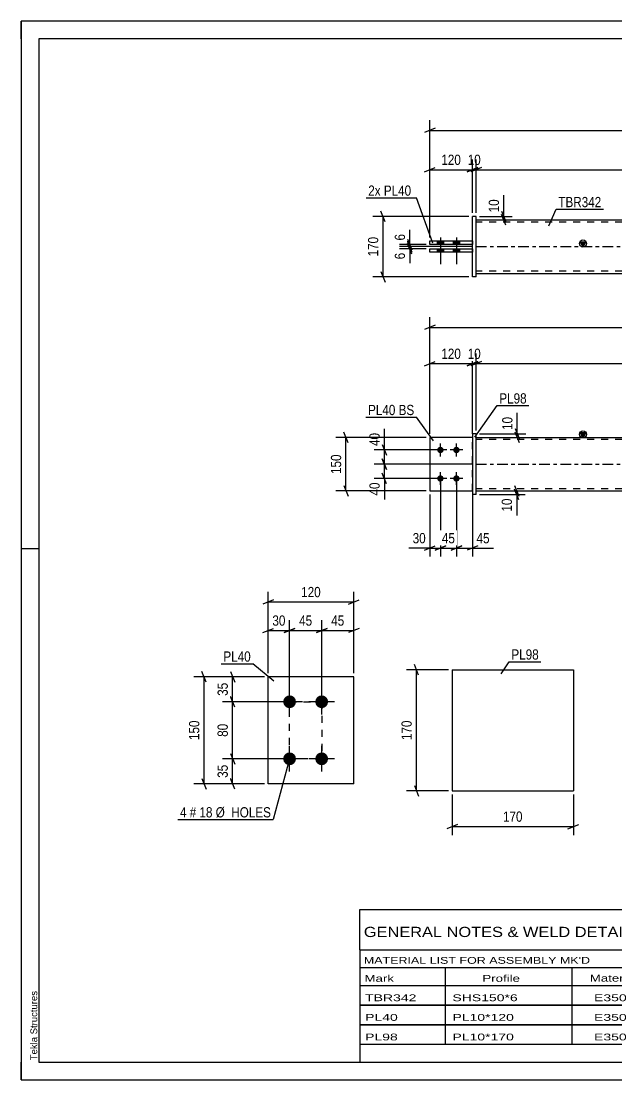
# Model space of a CAD drawing. Header units: millimetres. Extents: x 0 to 420, y 0 to 297.
# Drawn here: x 0 to 166.9, y 0 to 297 of the extents above; entities that cross this region are included whole.
import ezdxf

# ---------------------------------------------------------------- set-up
doc = ezdxf.new("R2010")
doc.units = ezdxf.units.MM
doc.linetypes.add('DXK_LINE_DOT2', pattern=[3.9198, 1.9599, -1.9599])
doc.linetypes.add('DXK_LINE_DOT3', pattern=[5.9187, 2.979, -0.9799, 0.9799, -0.9799])
doc.styles.add('Arial', font='ARIAL.TTF', dxfattribs={"height": 0.2})
doc.styles.add('Arial Narrow', font='ARIALN.TTF', dxfattribs={"height": 0.2})

# ---------------------------------------------------------------- blocks, each defined once
blk = doc.blocks.new('Unknown-581590632-1127')
at = {"color": 5, "linetype": 'Continuous'}
for p, q in [((420, 297), (0, 297)), ((0, 297), (0, 0)), ((0, 292), (0, 297)), ((415, 292), (5, 292)), ((5, 292), (5, 5)), ((5, 149), (0, 149)), ((0, 0), (0, 5)), ((5, 5), (415, 5)), ((0, 0), (420, 0))]:
    blk.add_line(p, q, dxfattribs=at)
at = {"color": 174, "linetype": 'Continuous', "style": 'Arial'}
blk.add_text('Tekla Structures', height=1.9102, rotation=90, dxfattribs=at).set_placement((4.5, 5.5))
blk = doc.blocks.new('Part-581590632-1420 - 1364')
at = {"color": 7, "linetype": 'DXK_LINE_DOT2'}
for p, q in [((126.63, 180.2), (114.63, 180.2)), ((114.63, 180.2), (114.63, 165.2)), ((126.63, 165.2), (126.63, 180.2)), ((114.63, 165.2), (126.63, 165.2))]:
    blk.add_line(p, q, dxfattribs=at)
blk = doc.blocks.new('Bolt-581590632-1378 - 1364')
at = {"linetype": 'Continuous'}
for points in [[(117.63, 175.8, -1), (117.63, 177.6, -1)], [(122.13, 175.8, -1), (122.13, 177.6, -1)], [(117.63, 167.8, -1), (117.63, 169.6, -1)], [(122.13, 167.8, -1), (122.13, 169.6, -1)]]:
    blk.add_hatch(color=1, dxfattribs=at).paths.add_polyline_path(points)
at = {"color": 1, "linetype": 'Continuous'}
for p, q in [((117.63, 174.9), (117.63, 178.5)), ((122.13, 174.9), (122.13, 178.5)), ((119.43, 176.7), (115.83, 176.7)), ((123.93, 176.7), (120.33, 176.7)), ((117.63, 166.9), (117.63, 170.5)), ((122.13, 166.9), (122.13, 170.5)), ((119.43, 168.7), (115.83, 168.7)), ((123.93, 168.7), (120.33, 168.7))]:
    blk.add_line(p, q, dxfattribs=at)
blk = doc.blocks.new('Part-581590632-1405 - 1364')
at = {"color": 2, "linetype": 'Continuous'}
for p, q in [((127.63, 181.2), (126.63, 181.2)), ((126.63, 181.2), (126.63, 164.2)), ((127.63, 164.2), (127.63, 181.2)), ((127.63, 164.2), (126.63, 164.2))]:
    blk.add_line(p, q, dxfattribs=at)
blk = doc.blocks.new('Part-581590632-1425 - 1364')
at = {"color": 2, "linetype": 'Continuous'}
for p, q in [((126.63, 180.2), (114.63, 180.2)), ((114.63, 180.2), (114.63, 165.2)), ((114.63, 165.2), (126.63, 165.2))]:
    blk.add_line(p, q, dxfattribs=at)
at = {"color": 7, "linetype": 'DXK_LINE_DOT2'}
blk.add_line((126.63, 165.2), (126.63, 180.2), dxfattribs=at)
blk = doc.blocks.new('Part-581590632-1440 - 1364')
at = {"linetype": 'Continuous'}
blk.add_hatch(color=2, dxfattribs=at).paths.add_polyline_path([(157.63, 180.2), (156.83, 181.6), (158.43, 181.6)])
at = {"color": 2, "linetype": 'Continuous'}
for p, q in [((157.63, 180.2), (156.83, 181.6)), ((156.83, 181.6), (158.43, 181.6)), ((158.43, 181.6), (157.63, 180.2)), ((127.63, 180.2), (215.63, 180.2)), ((215.73, 180.2), (303.73, 180.2)), ((127.63, 165.2), (215.63, 165.2)), ((215.73, 165.2), (303.73, 165.2))]:
    blk.add_line(p, q, dxfattribs=at)
at = {"color": 7, "linetype": 'DXK_LINE_DOT2'}
for p, q in [((127.63, 165.2), (127.63, 180.2)), ((215.63, 179.6), (127.63, 179.6)), ((303.73, 179.6), (215.73, 179.6)), ((303.73, 165.2), (303.73, 180.2)), ((215.63, 165.8), (127.63, 165.8)), ((303.73, 165.8), (215.73, 165.8))]:
    blk.add_line(p, q, dxfattribs=at)
at = {"color": 7, "linetype": 'DXK_LINE_DOT3'}
for p, q in [((127.63, 172.7), (215.63, 172.7)), ((215.73, 172.7), (303.73, 172.7))]:
    blk.add_line(p, q, dxfattribs=at)
at = {"color": 2, "linetype": 'Continuous'}
blk.add_circle((157.63, 181.1), 1, dxfattribs=at)
blk = doc.blocks.new('Part-581590632-1793 - 1767')
at = {"color": 2, "linetype": 'Continuous'}
for p, q in [((114.63, 232.15), (114.63, 233.15)), ((114.63, 233.15), (126.63, 233.15)), ((126.63, 232.15), (114.63, 232.15))]:
    blk.add_line(p, q, dxfattribs=at)
at = {"color": 7, "linetype": 'DXK_LINE_DOT2'}
blk.add_line((126.63, 233.15), (126.63, 232.15), dxfattribs=at)
blk = doc.blocks.new('Part-581590632-1798 - 1767')
at = {"color": 2, "linetype": 'Continuous'}
for p, q in [((114.63, 235.35), (126.63, 235.35)), ((114.63, 234.35), (114.63, 235.35)), ((126.63, 234.35), (114.63, 234.35))]:
    blk.add_line(p, q, dxfattribs=at)
at = {"color": 7, "linetype": 'DXK_LINE_DOT2'}
blk.add_line((126.63, 235.35), (126.63, 234.35), dxfattribs=at)
blk = doc.blocks.new('Part-581590632-1773 - 1767')
at = {"linetype": 'Continuous'}
blk.add_hatch(color=2, dxfattribs=at).paths.add_polyline_path([(157.63, 233.74), (156.83, 235.14), (158.43, 235.14)])
at = {"color": 2, "linetype": 'Continuous'}
for p, q in [((127.63, 241.24), (215.63, 241.24)), ((215.73, 241.24), (303.73, 241.24)), ((157.63, 233.74), (156.83, 235.14)), ((156.83, 235.14), (158.43, 235.14)), ((158.43, 235.14), (157.63, 233.74)), ((127.63, 226.24), (215.63, 226.24)), ((215.73, 226.24), (303.73, 226.24))]:
    blk.add_line(p, q, dxfattribs=at)
at = {"color": 7, "linetype": 'DXK_LINE_DOT2'}
for p, q in [((127.63, 226.24), (127.63, 241.24)), ((215.63, 240.64), (127.63, 240.64)), ((303.73, 240.64), (215.73, 240.64)), ((303.73, 241.24), (303.73, 226.24)), ((215.63, 226.84), (127.63, 226.84)), ((303.73, 226.84), (215.73, 226.84))]:
    blk.add_line(p, q, dxfattribs=at)
at = {"color": 7, "linetype": 'DXK_LINE_DOT3'}
for p, q in [((127.63, 233.74), (215.63, 233.74)), ((215.73, 233.74), (303.73, 233.74))]:
    blk.add_line(p, q, dxfattribs=at)
at = {"color": 2, "linetype": 'Continuous'}
blk.add_circle((157.63, 234.64), 1, dxfattribs=at)
blk = doc.blocks.new('Part-581590632-1799 - 1767')
at = {"color": 2, "linetype": 'Continuous'}
for p, q in [((127.63, 242.24), (126.63, 242.24)), ((126.63, 225.24), (126.63, 242.24)), ((127.63, 225.24), (127.63, 242.24)), ((127.63, 225.24), (126.63, 225.24))]:
    blk.add_line(p, q, dxfattribs=at)
blk = doc.blocks.new('Bolt-581590632-1801 - 1767')
at = {"linetype": 'Continuous'}
for points in [[(116.73, 234.35), (118.53, 234.35), (118.53, 235.35), (116.73, 235.35)], [(116.73, 234.35), (118.53, 234.35), (118.53, 235.35), (116.73, 235.35)], [(121.23, 234.35), (123.03, 234.35), (123.03, 235.35), (121.23, 235.35)], [(121.23, 234.35), (123.03, 234.35), (123.03, 235.35), (121.23, 235.35)], [(116.73, 232.15), (118.53, 232.15), (118.53, 233.15), (116.73, 233.15)], [(116.73, 232.15), (118.53, 232.15), (118.53, 233.15), (116.73, 233.15)], [(121.23, 232.15), (123.03, 232.15), (123.03, 233.15), (121.23, 233.15)], [(121.23, 232.15), (123.03, 232.15), (123.03, 233.15), (121.23, 233.15)]]:
    blk.add_hatch(color=1, dxfattribs=at).paths.add_polyline_path(points)
at = {"color": 1, "linetype": 'Continuous'}
for p, q in [((116.73, 235.35), (116.73, 234.35)), ((116.73, 235.35), (116.73, 234.35)), ((117.63, 236.35), (117.63, 228.85)), ((117.63, 236.35), (117.63, 228.85)), ((118.53, 235.35), (118.53, 234.35)), ((118.53, 235.35), (118.53, 234.35)), ((121.23, 235.35), (121.23, 234.35)), ((121.23, 235.35), (121.23, 234.35)), ((122.13, 236.35), (122.13, 228.85)), ((122.13, 236.35), (122.13, 228.85)), ((123.03, 235.35), (123.03, 234.35)), ((123.03, 235.35), (123.03, 234.35)), ((116.73, 233.15), (116.73, 232.15)), ((116.73, 233.15), (116.73, 232.15)), ((118.53, 233.15), (118.53, 232.15)), ((118.53, 233.15), (118.53, 232.15)), ((121.23, 233.15), (121.23, 232.15)), ((121.23, 233.15), (121.23, 232.15)), ((123.03, 233.15), (123.03, 232.15)), ((123.03, 233.15), (123.03, 232.15))]:
    blk.add_line(p, q, dxfattribs=at)
blk = doc.blocks.new('Bolt-581590632-2103 - 2040')
at = {"linetype": 'Continuous'}
for points in [[(75.32, 104.26, -1), (75.32, 107.86, -1)], [(84.32, 104.26, -1), (84.32, 107.86, -1)], [(75.32, 88.26, -1), (75.32, 91.86, -1)], [(84.32, 88.26, -1), (84.32, 91.86, -1)]]:
    blk.add_hatch(color=1, dxfattribs=at).paths.add_polyline_path(points)
at = {"color": 1, "linetype": 'Continuous'}
for p, q in [((75.32, 102.46), (75.32, 109.66)), ((84.32, 102.46), (84.32, 109.66)), ((78.92, 106.06), (71.72, 106.06)), ((87.92, 106.06), (80.72, 106.06)), ((75.32, 86.46), (75.32, 93.66)), ((84.32, 86.46), (84.32, 93.66)), ((78.92, 90.06), (71.72, 90.06)), ((87.92, 90.06), (80.72, 90.06))]:
    blk.add_line(p, q, dxfattribs=at)
blk = doc.blocks.new('Part-581590632-2108 - 2040')
at = {"color": 2, "linetype": 'Continuous'}
for p, q in [((93.32, 113.06), (69.32, 113.06)), ((69.32, 83.06), (69.32, 113.06)), ((93.32, 83.06), (93.32, 113.06)), ((93.32, 83.06), (69.32, 83.06))]:
    blk.add_line(p, q, dxfattribs=at)
blk = doc.blocks.new('Part-581590632-2231 - 2225')
at = {"color": 2, "linetype": 'Continuous'}
for p, q in [((120.93, 115.06), (120.93, 81.06)), ((120.93, 115.06), (154.93, 115.06)), ((154.93, 115.06), (154.93, 81.06)), ((120.93, 81.06), (154.93, 81.06))]:
    blk.add_line(p, q, dxfattribs=at)
blk = doc.blocks.new('Rectangle-581590632-2210 - 2040')
at = {"color": 1, "linetype": 'DXK_LINE_DOT2'}
blk.add_lwpolyline([(75.32, 106.06), (84.32, 106.06), (84.32, 90.06), (75.32, 90.06), (75.32, 106.06)], close=True, dxfattribs=at)
blk = doc.blocks.new('StraightDimension-581590632-1609 - 1364')
at = {"color": 7, "linetype": 'Continuous'}
for p, q in [((126.63, 172.7), (99.08, 172.7)), ((101.33, 174.2), (102.53, 171.2)), ((101.93, 168.7), (101.93, 172.7)), ((102.53, 167.2), (101.33, 170.2)), ((116.63, 168.7), (99.08, 168.7))]:
    blk.add_line(p, q, dxfattribs=at)
at = {"color": 0}
blk.add_wipeout([(101.18, 168.17), (96.98, 168.17), (96.98, 163.32), (101.18, 163.32)], dxfattribs=at)
at = {"color": 7, "linetype": 'Continuous'}
blk.add_line((101.93, 168.7), (101.93, 162.79), dxfattribs=at)
blk.add_line((101.93, 168.7), (101.93, 162.79), dxfattribs=at)
at = {"color": 3, "style": 'Arial Narrow'}
blk.add_text('40', height=2.863, rotation=90.0002, dxfattribs=at).set_placement((100.58, 163.92))
blk = doc.blocks.new('StraightDimension-581590632-1600 - 1364')
at = {"color": 7, "linetype": 'Continuous'}
for p, q in [((128.63, 181.2), (141.59, 181.2)), ((138.59, 182.7), (139.79, 179.7)), ((139.79, 178.7), (138.59, 181.7)), ((139.19, 180.2), (139.19, 181.2)), ((128.63, 180.2), (141.59, 180.2))]:
    blk.add_line(p, q, dxfattribs=at)
at = {"color": 0}
blk.add_wipeout([(138.44, 186.58), (134.24, 186.58), (134.24, 181.72), (138.44, 181.72)], dxfattribs=at)
at = {"color": 7, "linetype": 'Continuous'}
blk.add_line((139.19, 181.2), (139.19, 187.1), dxfattribs=at)
blk.add_line((139.19, 181.2), (139.19, 187.1), dxfattribs=at)
at = {"color": 3, "style": 'Arial Narrow'}
blk.add_text('10', height=2.863, rotation=90.0002, dxfattribs=at).set_placement((137.84, 182.32))
blk = doc.blocks.new('StraightDimension-581590632-1560 - 1364')
at = {"color": 7, "linetype": 'Continuous'}
for p, q in [((117.63, 167.7), (117.63, 146.78)), ((114.63, 164.2), (114.63, 146.78)), ((113.13, 148.58), (116.13, 149.78)), ((114.63, 149.18), (117.63, 149.18)), ((119.13, 149.78), (116.13, 148.58))]:
    blk.add_line(p, q, dxfattribs=at)
at = {"color": 0}
blk.add_wipeout([(114.11, 149.93), (114.11, 154.13), (109.25, 154.13), (109.25, 149.93)], dxfattribs=at)
at = {"color": 7, "linetype": 'Continuous'}
blk.add_line((114.63, 149.18), (108.73, 149.18), dxfattribs=at)
blk.add_line((114.63, 149.18), (108.73, 149.18), dxfattribs=at)
at = {"color": 3, "style": 'Arial Narrow'}
blk.add_text('30', height=2.863, dxfattribs=at).set_placement((109.85, 150.53))
blk = doc.blocks.new('StraightDimension-581590632-1452 - 1364')
at = {"color": 7, "linetype": 'Continuous'}
for p, q in [((114.63, 181.2), (114.63, 203.77)), ((126.63, 181.2), (126.63, 203.77)), ((113.13, 200.32), (116.13, 201.52)), ((114.63, 200.92), (126.63, 200.92)), ((128.13, 201.52), (125.13, 200.32))]:
    blk.add_line(p, q, dxfattribs=at)
at = {"color": 0}
blk.add_wipeout([(123.97, 201.67), (123.97, 205.87), (117.29, 205.87), (117.29, 201.67)], dxfattribs=at)
at = {"color": 3, "style": 'Arial Narrow'}
blk.add_text('120', height=2.863, dxfattribs=at).set_placement((117.89, 202.27))
blk = doc.blocks.new('StraightDimension-581590632-1479 - 1364')
at = {"color": 7, "linetype": 'Continuous'}
for p, q in [((126.63, 181.2), (126.63, 203.77)), ((127.63, 182.2), (127.63, 203.77)), ((125.13, 200.32), (128.13, 201.52)), ((129.13, 201.52), (126.13, 200.32)), ((126.63, 200.92), (127.63, 200.92))]:
    blk.add_line(p, q, dxfattribs=at)
at = {"color": 0}
blk.add_wipeout([(129.56, 201.67), (129.56, 205.87), (124.7, 205.87), (124.7, 201.67)], dxfattribs=at)
at = {"color": 3, "style": 'Arial Narrow'}
blk.add_text('10', height=2.863, dxfattribs=at).set_placement((125.3, 202.27))
blk = doc.blocks.new('StraightDimension-581590632-1577 - 1364')
at = {"color": 7, "linetype": 'Continuous'}
for p, q in [((122.13, 167.7), (122.13, 146.78)), ((126.63, 164.2), (126.63, 146.78)), ((120.63, 148.58), (123.63, 149.78)), ((122.13, 149.18), (126.63, 149.18)), ((128.13, 149.78), (125.13, 148.58))]:
    blk.add_line(p, q, dxfattribs=at)
at = {"color": 0}
blk.add_wipeout([(132.01, 149.93), (132.01, 154.13), (127.16, 154.13), (127.16, 149.93)], dxfattribs=at)
at = {"color": 7, "linetype": 'Continuous'}
blk.add_line((126.63, 149.18), (132.54, 149.18), dxfattribs=at)
blk.add_line((126.63, 149.18), (132.54, 149.18), dxfattribs=at)
at = {"color": 3, "style": 'Arial Narrow'}
blk.add_text('45', height=2.863, dxfattribs=at).set_placement((127.76, 150.53))
blk = doc.blocks.new('StraightDimension-581590632-1496 - 1364')
at = {"color": 7, "linetype": 'Continuous'}
for p, q in [((127.63, 182.2), (127.63, 203.77)), ((303.73, 182.2), (303.73, 203.77)), ((129.13, 201.52), (126.13, 200.32)), ((127.63, 200.92), (303.73, 200.92)), ((302.23, 200.32), (305.23, 201.52))]:
    blk.add_line(p, q, dxfattribs=at)
at = {"color": 0}
blk.add_wipeout([(219.94, 201.67), (219.94, 205.87), (211.43, 205.87), (211.43, 201.67)], dxfattribs=at)
at = {"color": 3, "style": 'Arial Narrow'}
blk.add_text('2246', height=2.863, dxfattribs=at).set_placement((212.03, 202.27))
blk = doc.blocks.new('StraightDimension-581590632-1546 - 1364')
at = {"color": 7, "linetype": 'Continuous'}
for p, q in [((114.63, 181.2), (114.63, 213.94)), ((316.73, 181.2), (316.73, 213.94)), ((116.13, 211.69), (113.13, 210.49)), ((114.63, 211.09), (316.73, 211.09)), ((315.23, 210.49), (318.23, 211.69))]:
    blk.add_line(p, q, dxfattribs=at)
at = {"color": 0}
blk.add_wipeout([(219.94, 211.84), (219.94, 216.04), (211.43, 216.04), (211.43, 211.84)], dxfattribs=at)
at = {"color": 3, "style": 'Arial Narrow'}
blk.add_text('2506', height=2.863, dxfattribs=at).set_placement((212.03, 212.44))
blk = doc.blocks.new('StraightDimension-581590632-1570 - 1364')
at = {"color": 7, "linetype": 'Continuous'}
for p, q in [((117.63, 167.7), (117.63, 146.78)), ((122.13, 167.7), (122.13, 146.78)), ((116.13, 148.58), (119.13, 149.78)), ((117.63, 149.18), (122.13, 149.18)), ((123.63, 149.78), (120.63, 148.58))]:
    blk.add_line(p, q, dxfattribs=at)
at = {"color": 0}
blk.add_wipeout([(122.31, 149.93), (122.31, 154.13), (117.45, 154.13), (117.45, 149.93)], dxfattribs=at)
at = {"color": 3, "style": 'Arial Narrow'}
blk.add_text('45', height=2.863, dxfattribs=at).set_placement((118.05, 150.53))
blk = doc.blocks.new('StraightDimension-581590632-1591 - 1364')
at = {"color": 7, "linetype": 'Continuous'}
for p, q in [((138.44, 166.7), (139.64, 163.7)), ((128.63, 165.2), (141.44, 165.2)), ((128.63, 164.2), (141.44, 164.2)), ((139.64, 162.7), (138.44, 165.7)), ((139.04, 164.2), (139.04, 165.2))]:
    blk.add_line(p, q, dxfattribs=at)
at = {"color": 0}
blk.add_wipeout([(138.29, 163.67), (134.09, 163.67), (134.09, 158.82), (138.29, 158.82)], dxfattribs=at)
at = {"color": 7, "linetype": 'Continuous'}
blk.add_line((139.04, 164.2), (139.04, 158.29), dxfattribs=at)
blk.add_line((139.04, 164.2), (139.04, 158.29), dxfattribs=at)
at = {"color": 3, "style": 'Arial Narrow'}
blk.add_text('10', height=2.863, rotation=90.0002, dxfattribs=at).set_placement((137.69, 159.42))
blk = doc.blocks.new('StraightDimension-581590632-1626 - 1364')
at = {"color": 7, "linetype": 'Continuous'}
for p, q in [((116.63, 176.7), (99.08, 176.7)), ((101.33, 178.2), (102.53, 175.2)), ((101.93, 172.7), (101.93, 176.7)), ((126.63, 172.7), (99.08, 172.7)), ((102.53, 171.2), (101.33, 174.2))]:
    blk.add_line(p, q, dxfattribs=at)
at = {"color": 0}
blk.add_wipeout([(101.18, 182.08), (96.98, 182.08), (96.98, 177.22), (101.18, 177.22)], dxfattribs=at)
at = {"color": 7, "linetype": 'Continuous'}
blk.add_line((101.93, 176.7), (101.93, 182.6), dxfattribs=at)
blk.add_line((101.93, 176.7), (101.93, 182.6), dxfattribs=at)
at = {"color": 3, "style": 'Arial Narrow'}
blk.add_text('40', height=2.863, rotation=90.0002, dxfattribs=at).set_placement((100.58, 177.82))
blk = doc.blocks.new('StraightDimension-581590632-1689 - 1364')
at = {"color": 7, "linetype": 'Continuous'}
for p, q in [((91.73, 178.7), (90.53, 181.7)), ((113.63, 180.2), (88.28, 180.2)), ((91.13, 165.2), (91.13, 180.2)), ((90.53, 166.7), (91.73, 163.7)), ((113.63, 165.2), (88.28, 165.2))]:
    blk.add_line(p, q, dxfattribs=at)
at = {"color": 0}
blk.add_wipeout([(90.38, 176.04), (86.18, 176.04), (86.18, 169.36), (90.38, 169.36)], dxfattribs=at)
at = {"color": 3, "style": 'Arial Narrow'}
blk.add_text('150', height=2.863, rotation=90.0002, dxfattribs=at).set_placement((89.78, 169.96))
blk = doc.blocks.new('StraightDimension-581590632-1851 - 1767')
at = {"color": 7, "linetype": 'Continuous'}
for p, q in [((108.44, 235.85), (109.64, 232.85)), ((109.64, 232.24), (108.44, 235.24)), ((113.63, 234.35), (106.19, 234.35)), ((126.63, 233.74), (106.19, 233.74)), ((109.04, 233.74), (109.04, 234.35))]:
    blk.add_line(p, q, dxfattribs=at)
at = {"color": 0}
blk.add_wipeout([(108.29, 237.9), (104.09, 237.9), (104.09, 234.87), (108.29, 234.87)], dxfattribs=at)
at = {"color": 7, "linetype": 'Continuous'}
blk.add_line((109.04, 234.35), (109.04, 238.42), dxfattribs=at)
blk.add_line((109.04, 234.35), (109.04, 238.42), dxfattribs=at)
at = {"color": 3, "style": 'Arial Narrow'}
blk.add_text('6', height=2.86, rotation=90.0002, dxfattribs=at).set_placement((107.69, 235.47))
blk = doc.blocks.new('StraightDimension-581590632-1930 - 1767')
at = {"color": 7, "linetype": 'Continuous'}
for p, q in [((125.13, 254.74), (128.13, 255.94)), ((129.13, 255.94), (126.13, 254.74)), ((126.63, 243.24), (126.63, 258.19)), ((127.63, 243.24), (127.63, 258.19)), ((126.63, 255.34), (127.63, 255.34))]:
    blk.add_line(p, q, dxfattribs=at)
at = {"color": 0}
blk.add_wipeout([(129.56, 256.09), (129.56, 260.29), (124.7, 260.29), (124.7, 256.09)], dxfattribs=at)
at = {"color": 3, "style": 'Arial Narrow'}
blk.add_text('10', height=2.863, dxfattribs=at).set_placement((125.3, 256.69))
blk = doc.blocks.new('StraightDimension-581590632-1835 - 1767')
at = {"color": 7, "linetype": 'Continuous'}
for p, q in [((108.44, 235.24), (109.64, 232.24)), ((109.64, 231.65), (108.44, 234.65)), ((126.63, 233.74), (106.19, 233.74)), ((113.63, 233.15), (106.19, 233.15)), ((109.04, 233.15), (109.04, 233.74))]:
    blk.add_line(p, q, dxfattribs=at)
at = {"color": 0}
blk.add_wipeout([(108.29, 232.62), (104.09, 232.62), (104.09, 229.59), (108.29, 229.59)], dxfattribs=at)
at = {"color": 7, "linetype": 'Continuous'}
blk.add_line((109.04, 233.15), (109.04, 229.07), dxfattribs=at)
blk.add_line((109.04, 233.15), (109.04, 229.07), dxfattribs=at)
at = {"color": 3, "style": 'Arial Narrow'}
blk.add_text('6', height=2.86, rotation=90.0002, dxfattribs=at).set_placement((107.69, 230.19))
blk = doc.blocks.new('StraightDimension-581590632-1868 - 1767')
at = {"color": 7, "linetype": 'Continuous'}
for p, q in [((134.81, 243.74), (136.01, 240.74)), ((128.63, 242.24), (137.81, 242.24)), ((128.63, 241.24), (137.81, 241.24)), ((136.01, 239.74), (134.81, 242.74)), ((135.41, 241.24), (135.41, 242.24))]:
    blk.add_line(p, q, dxfattribs=at)
at = {"color": 0}
blk.add_wipeout([(134.66, 247.63), (130.46, 247.63), (130.46, 242.77), (134.66, 242.77)], dxfattribs=at)
at = {"color": 7, "linetype": 'Continuous'}
blk.add_line((135.41, 242.24), (135.41, 248.15), dxfattribs=at)
blk.add_line((135.41, 242.24), (135.41, 248.15), dxfattribs=at)
at = {"color": 3, "style": 'Arial Narrow'}
blk.add_text('10', height=2.863, rotation=90.0002, dxfattribs=at).set_placement((134.06, 243.37))
blk = doc.blocks.new('StraightDimension-581590632-1879 - 1767')
at = {"color": 7, "linetype": 'Continuous'}
for p, q in [((102.14, 240.74), (100.94, 243.74)), ((125.63, 242.24), (98.69, 242.24)), ((101.54, 225.24), (101.54, 242.24)), ((100.94, 226.74), (102.14, 223.74)), ((125.63, 225.24), (98.69, 225.24))]:
    blk.add_line(p, q, dxfattribs=at)
at = {"color": 0}
blk.add_wipeout([(100.79, 237.09), (96.59, 237.09), (96.59, 230.4), (100.79, 230.4)], dxfattribs=at)
at = {"color": 3, "style": 'Arial Narrow'}
blk.add_text('170', height=2.863, rotation=90.0002, dxfattribs=at).set_placement((100.19, 231))
blk = doc.blocks.new('StraightDimension-581590632-1910 - 1767')
at = {"color": 7, "linetype": 'Continuous'}
for p, q in [((129.13, 255.94), (126.13, 254.74)), ((127.63, 243.24), (127.63, 258.19)), ((302.23, 254.74), (305.23, 255.94)), ((303.73, 243.24), (303.73, 258.19)), ((127.63, 255.34), (303.73, 255.34))]:
    blk.add_line(p, q, dxfattribs=at)
at = {"color": 0}
blk.add_wipeout([(219.94, 256.09), (219.94, 260.29), (211.43, 260.29), (211.43, 256.09)], dxfattribs=at)
at = {"color": 3, "style": 'Arial Narrow'}
blk.add_text('2246', height=2.863, dxfattribs=at).set_placement((212.03, 256.69))
blk = doc.blocks.new('StraightDimension-581590632-1920 - 1767')
at = {"color": 7, "linetype": 'Continuous'}
for p, q in [((113.13, 254.74), (116.13, 255.94)), ((114.63, 236.35), (114.63, 258.19)), ((128.13, 255.94), (125.13, 254.74)), ((126.63, 243.24), (126.63, 258.19)), ((114.63, 255.34), (126.63, 255.34))]:
    blk.add_line(p, q, dxfattribs=at)
at = {"color": 0}
blk.add_wipeout([(123.97, 256.09), (123.97, 260.29), (117.29, 260.29), (117.29, 256.09)], dxfattribs=at)
at = {"color": 3, "style": 'Arial Narrow'}
blk.add_text('120', height=2.863, dxfattribs=at).set_placement((117.89, 256.69))
blk = doc.blocks.new('StraightDimension-581590632-1941 - 1767')
at = {"color": 7, "linetype": 'Continuous'}
for p, q in [((114.63, 236.34), (114.63, 269.19)), ((316.73, 236.34), (316.73, 269.19)), ((116.13, 266.94), (113.13, 265.74)), ((114.63, 266.34), (316.73, 266.34)), ((315.23, 265.74), (318.23, 266.94))]:
    blk.add_line(p, q, dxfattribs=at)
at = {"color": 0}
blk.add_wipeout([(219.94, 267.09), (219.94, 271.29), (211.43, 271.29), (211.43, 267.09)], dxfattribs=at)
at = {"color": 3, "style": 'Arial Narrow'}
blk.add_text('2506', height=2.863, dxfattribs=at).set_placement((212.03, 267.69))
blk = doc.blocks.new('StraightDimension-581590632-2133 - 2040')
at = {"color": 7, "linetype": 'Continuous'}
for p, q in [((75.32, 107.06), (75.32, 128.91)), ((84.32, 107.06), (84.32, 128.91)), ((73.82, 125.46), (76.82, 126.66)), ((75.32, 126.06), (84.32, 126.06)), ((85.82, 126.66), (82.82, 125.46))]:
    blk.add_line(p, q, dxfattribs=at)
at = {"color": 0}
blk.add_wipeout([(82.24, 126.81), (82.24, 131.01), (77.39, 131.01), (77.39, 126.81)], dxfattribs=at)
at = {"color": 3, "style": 'Arial Narrow'}
blk.add_text('45', height=2.863, dxfattribs=at).set_placement((77.99, 127.41))
blk = doc.blocks.new('StraightDimension-581590632-2165 - 2040')
at = {"color": 7, "linetype": 'Continuous'}
for p, q in [((74.32, 90.06), (56.47, 90.06)), ((58.72, 91.56), (59.92, 88.56)), ((59.32, 83.06), (59.32, 90.06)), ((59.92, 81.56), (58.72, 84.56)), ((68.32, 83.06), (56.47, 83.06))]:
    blk.add_line(p, q, dxfattribs=at)
at = {"color": 0}
blk.add_wipeout([(58.57, 88.99), (54.37, 88.99), (54.37, 84.13), (58.57, 84.13)], dxfattribs=at)
at = {"color": 3, "style": 'Arial Narrow'}
blk.add_text('35', height=2.863, rotation=90.0002, dxfattribs=at).set_placement((57.97, 84.73))
blk = doc.blocks.new('StraightDimension-581590632-2123 - 2040')
at = {"color": 7, "linetype": 'Continuous'}
for p, q in [((69.32, 114.06), (69.32, 128.91)), ((75.32, 107.06), (75.32, 128.91)), ((67.82, 125.46), (70.82, 126.66)), ((69.32, 126.06), (75.32, 126.06)), ((76.82, 126.66), (73.82, 125.46))]:
    blk.add_line(p, q, dxfattribs=at)
at = {"color": 0}
blk.add_wipeout([(74.74, 126.81), (74.74, 131.01), (69.89, 131.01), (69.89, 126.81)], dxfattribs=at)
at = {"color": 3, "style": 'Arial Narrow'}
blk.add_text('30', height=2.863, dxfattribs=at).set_placement((70.49, 127.41))
blk = doc.blocks.new('StraightDimension-581590632-2112 - 2040')
at = {"color": 7, "linetype": 'Continuous'}
for p, q in [((69.32, 114.06), (69.32, 136.91)), ((93.32, 114.06), (93.32, 136.91)), ((70.82, 134.66), (67.82, 133.46)), ((69.32, 134.06), (93.32, 134.06)), ((91.82, 133.46), (94.82, 134.66))]:
    blk.add_line(p, q, dxfattribs=at)
at = {"color": 0}
blk.add_wipeout([(84.66, 134.81), (84.66, 139.01), (77.97, 139.01), (77.97, 134.81)], dxfattribs=at)
at = {"color": 3, "style": 'Arial Narrow'}
blk.add_text('120', height=2.863, dxfattribs=at).set_placement((78.57, 135.41))
blk = doc.blocks.new('StraightDimension-581590632-2143 - 2040')
at = {"color": 7, "linetype": 'Continuous'}
for p, q in [((84.32, 107.06), (84.32, 128.91)), ((93.32, 114.06), (93.32, 128.91)), ((82.82, 125.46), (85.82, 126.66)), ((84.32, 126.06), (93.32, 126.06)), ((94.82, 126.66), (91.82, 125.46))]:
    blk.add_line(p, q, dxfattribs=at)
at = {"color": 0}
blk.add_wipeout([(91.24, 126.81), (91.24, 131.01), (86.39, 131.01), (86.39, 126.81)], dxfattribs=at)
at = {"color": 3, "style": 'Arial Narrow'}
blk.add_text('45', height=2.863, dxfattribs=at).set_placement((86.99, 127.41))
blk = doc.blocks.new('StraightDimension-581590632-2154 - 2040')
at = {"color": 7, "linetype": 'Continuous'}
for p, q in [((68.32, 113.06), (48.47, 113.06)), ((51.92, 111.56), (50.72, 114.56)), ((51.32, 83.06), (51.32, 113.06)), ((50.72, 84.56), (51.92, 81.56)), ((68.32, 83.06), (48.47, 83.06))]:
    blk.add_line(p, q, dxfattribs=at)
at = {"color": 0}
blk.add_wipeout([(50.57, 101.4), (46.37, 101.4), (46.37, 94.72), (50.57, 94.72)], dxfattribs=at)
at = {"color": 3, "style": 'Arial Narrow'}
blk.add_text('150', height=2.863, rotation=90.0002, dxfattribs=at).set_placement((49.97, 95.32))
blk = doc.blocks.new('StraightDimension-581590632-2181 - 2040')
at = {"color": 7, "linetype": 'Continuous'}
for p, q in [((59.92, 104.56), (58.72, 107.56)), ((74.32, 106.06), (56.47, 106.06)), ((59.32, 90.06), (59.32, 106.06)), ((74.32, 90.06), (56.47, 90.06)), ((58.72, 91.56), (59.92, 88.56))]:
    blk.add_line(p, q, dxfattribs=at)
at = {"color": 0}
blk.add_wipeout([(58.57, 100.49), (54.37, 100.49), (54.37, 95.63), (58.57, 95.63)], dxfattribs=at)
at = {"color": 3, "style": 'Arial Narrow'}
blk.add_text('80', height=2.863, rotation=90.0002, dxfattribs=at).set_placement((57.97, 96.23))
blk = doc.blocks.new('StraightDimension-581590632-2194 - 2040')
at = {"color": 7, "linetype": 'Continuous'}
for p, q in [((68.32, 113.06), (56.47, 113.06)), ((58.72, 114.56), (59.92, 111.56)), ((59.32, 106.06), (59.32, 113.06)), ((59.92, 104.56), (58.72, 107.56)), ((74.32, 106.06), (56.47, 106.06))]:
    blk.add_line(p, q, dxfattribs=at)
at = {"color": 0}
blk.add_wipeout([(58.57, 111.99), (54.37, 111.99), (54.37, 107.13), (58.57, 107.13)], dxfattribs=at)
at = {"color": 3, "style": 'Arial Narrow'}
blk.add_text('35', height=2.863, rotation=90.0002, dxfattribs=at).set_placement((57.97, 107.73))
blk = doc.blocks.new('StraightDimension-581590632-2233 - 2225')
at = {"color": 7, "linetype": 'Continuous'}
for p, q in [((111.53, 113.56), (110.33, 116.56)), ((119.93, 115.06), (108.08, 115.06)), ((110.93, 81.06), (110.93, 115.06)), ((119.93, 81.06), (108.08, 81.06)), ((110.33, 82.56), (111.53, 79.56))]:
    blk.add_line(p, q, dxfattribs=at)
at = {"color": 0}
blk.add_wipeout([(110.18, 101.4), (105.98, 101.4), (105.98, 94.72), (110.18, 94.72)], dxfattribs=at)
at = {"color": 3, "style": 'Arial Narrow'}
blk.add_text('170', height=2.863, rotation=90.0002, dxfattribs=at).set_placement((109.58, 95.32))
blk = doc.blocks.new('StraightDimension-581590632-2240 - 2225')
at = {"color": 7, "linetype": 'Continuous'}
for p, q in [((120.93, 80.06), (120.93, 68.66)), ((154.93, 80.06), (154.93, 68.66)), ((122.43, 71.66), (119.43, 70.46)), ((153.43, 70.46), (156.43, 71.66)), ((120.93, 71.06), (154.93, 71.06))]:
    blk.add_line(p, q, dxfattribs=at)
at = {"color": 0}
blk.add_wipeout([(141.27, 71.81), (141.27, 76.01), (134.59, 76.01), (134.59, 71.81)], dxfattribs=at)
at = {"color": 3, "style": 'Arial Narrow'}
blk.add_text('170', height=2.863, dxfattribs=at).set_placement((135.19, 72.41))
blk = doc.blocks.new('Unknown-581590632-2896')
at = {"color": 7, "linetype": 'Continuous'}
for p, q in [((95, 47.75), (255, 47.75)), ((95, 36.5), (95, 47.75)), ((255, 47.75), (255, 36.5)), ((95, 36.5), (255, 36.5)), ((95, 36.5), (95, 31.5)), ((255, 36.5), (255, 31.5)), ((95, 31.5), (255, 31.5)), ((95, 31.5), (95, 26.5)), ((119, 31.5), (119, 26.5)), ((154.5, 31.5), (154.5, 26.5)), ((180.5, 31.5), (180.5, 26.5)), ((193.5, 31.5), (193.5, 26.5)), ((211, 31.5), (211, 26.5)), ((233, 31.5), (233, 26.5)), ((255, 31.5), (255, 26.5)), ((95, 26.5), (255, 26.5)), ((95, 26.45), (95, 21.05)), ((95, 26.45), (255, 26.45)), ((119, 26.5), (119, 21)), ((154.5, 26.5), (154.5, 21)), ((180.5, 26.5), (180.5, 21)), ((193.5, 26.5), (193.5, 21)), ((211, 26.5), (211, 21)), ((233, 26.5), (233, 21)), ((255, 26.45), (255, 21.05)), ((95, 21.05), (255, 21.05)), ((95, 20.95), (95, 15.55)), ((95, 20.95), (255, 20.95)), ((119, 21), (119, 15.5)), ((154.5, 21), (154.5, 15.5)), ((180.5, 21), (180.5, 15.5)), ((193.5, 21), (193.5, 15.5)), ((211, 21), (211, 15.5)), ((233, 21), (233, 15.5)), ((255, 20.95), (255, 15.55)), ((95, 15.55), (255, 15.55)), ((95, 15.45), (95, 10.05)), ((95, 15.45), (255, 15.45)), ((119, 15.5), (119, 10)), ((154.5, 15.5), (154.5, 10)), ((180.5, 15.5), (180.5, 10)), ((193.5, 15.5), (193.5, 10)), ((211, 15.5), (211, 10)), ((233, 15.5), (233, 10)), ((255, 15.45), (255, 10.05)), ((95, 10.05), (255, 10.05)), ((95, 10), (255, 10)), ((95, 10), (95, 5)), ((211, 10), (211, 5)), ((233, 10), (233, 5)), ((255, 10), (255, 5)), ((95, 5), (255, 5))]:
    blk.add_line(p, q, dxfattribs=at)
at = {"color": 7, "style": 'Arial Narrow'}
for s, height, width, p in [('GENERAL NOTES & WELD DETAILS :', 2.8633, 1.4, (96.15, 40.06)), ('REFER TYP DRAWING TYP-01', 1.9089, 1.6, (179.7, 40.16)), ("MATERIAL LIST FOR ASSEMBLY MK'D", 1.9089, 1.6, (96.15, 32.56)), ('TBR342', 1.909, 1.794707, (187.59, 32.47)), ('1', 1.91, 1.794707, (217.08, 32.56)), ('No. Required', 1.9089, 1.6, (226.41, 32.56)), ('Mark', 1.909, 1.7, (96.34, 27.5)), ('Profile', 1.909, 1.7, (129.41, 27.5)), ('Material', 1.909, 1.7, (159.54, 27.56)), ('No.', 1.909, 1.7, (184.5, 27.56)), ('Length', 1.909, 1.7, (195, 27.56)), ('Area', 1.909, 1.7, (217.5, 27.56)), ('Weight', 1.909, 1.7, (237, 27.56))]:
    blk.add_text(s, height=height, dxfattribs=dict(at, width=width)).set_placement(p)
at = {"color": 7, "linetype": 'Continuous', "style": 'Arial Narrow'}
for s, height, width, p in [('TBR342', 1.909, 1.794707, (96.5, 22.06)), ('SHS150*6', 1.909, 1.794707, (121, 22.06)), ('E350', 1.909, 1.794707, (160.74, 22.06)), ('1', 1.91, 1.794707, (184.86, 22.06)), ('2246', 1.909, 1.794707, (197.58, 22.06)), ('1.4', 1.909, 1.794707, (221.32, 22.06)), ('60.9', 1.909, 1.794707, (240.14, 22.06)), ('PL40', 1.909, 1.794707, (96.5, 16.56)), ('PL10*120', 1.909, 1.794707, (121, 16.56)), ('E350', 1.909, 1.794707, (160.74, 16.56)), ('4', 1.91, 1.794707, (184.86, 16.56)), ('150', 1.909, 1.794707, (199.77, 16.56)), ('0.0', 1.909, 1.794707, (221.32, 16.56)), ('5.7', 1.909, 1.794707, (242.33, 16.56)), ('PL98', 1.909, 1.794707, (96.5, 11.06)), ('PL10*170', 1.909, 1.794707, (121, 11.06)), ('E350', 1.909, 1.794707, (160.74, 11.06)), ('2', 1.91, 1.794707, (184.86, 11.06)), ('170', 1.909, 1.794707, (199.77, 11.06)), ('0.1', 1.909, 1.794707, (221.32, 11.06)), ('4.5', 1.909, 1.794707, (242.33, 11.06)), ('Total', 1.909, 1.7, (197.33, 6.5)), ('1.6', 1.909, 1.794707, (220.83, 6.5)), ('71.1', 1.909, 1.794707, (240.14, 6.5))]:
    blk.add_text(s, height=height, dxfattribs=dict(at, width=width)).set_placement(p)
blk = doc.blocks.new('Mark-581590632-1400 - 1364')
at = {"color": 0}
blk.add_wipeout([(141.83, 189.74), (141.83, 192.74), (134.16, 192.74), (134.16, 189.74)], dxfattribs=at)
blk.add_wipeout([(141.83, 189.74), (141.83, 192.74), (134.16, 192.74), (134.16, 189.74)], dxfattribs=at)
at = {"color": 30, "linetype": 'Continuous'}
for p, q in [((127.27, 180.28), (133.56, 189.14)), ((133.56, 189.14), (142.43, 189.14))]:
    blk.add_line(p, q, dxfattribs=at)
at = {"color": 3, "style": 'Arial Narrow'}
blk.add_text('PL98', height=2.863, dxfattribs=at).set_placement((134.16, 189.74))
blk = doc.blocks.new('MarkSet-581590632-1758 - 1364')
at = {"color": 0}
blk.add_wipeout([(105.01, 186.49), (105.01, 189.49), (97.33, 189.49), (97.33, 186.49)], dxfattribs=at)
blk.add_wipeout([(105.01, 186.49), (105.01, 189.49), (97.33, 189.49), (97.33, 186.49)], dxfattribs=at)
blk.add_wipeout([(110.29, 186.49), (110.29, 189.49), (105.91, 189.49), (105.91, 186.49)], dxfattribs=at)
blk.add_wipeout([(110.29, 186.49), (110.29, 189.49), (105.91, 189.49), (105.91, 186.49)], dxfattribs=at)
at = {"color": 30, "linetype": 'Continuous'}
for p in [(96.73, 185.89), (115.67, 179.26)]:
    blk.add_line(p, (110.89, 185.89), dxfattribs=at)
at = {"color": 3, "style": 'Arial Narrow'}
for s, p in [('PL40', (97.33, 186.49)), ('BS', (105.91, 186.49))]:
    blk.add_text(s, height=2.863, dxfattribs=at).set_placement(p)
blk = doc.blocks.new('Mark-581590632-1769 - 1767')
at = {"color": 0}
blk.add_wipeout([(162.77, 244.82), (162.77, 247.82), (150.72, 247.82), (150.72, 244.82)], dxfattribs=at)
blk.add_wipeout([(162.77, 244.82), (162.77, 247.82), (150.72, 247.82), (150.72, 244.82)], dxfattribs=at)
at = {"color": 30, "linetype": 'Continuous'}
for p, q in [((148.01, 239.55), (150.12, 244.22)), ((150.12, 244.22), (163.37, 244.22))]:
    blk.add_line(p, q, dxfattribs=at)
at = {"color": 3, "style": 'Arial Narrow'}
blk.add_text('TBR342', height=2.863, dxfattribs=at).set_placement((150.72, 244.82))
blk = doc.blocks.new('MarkSet-581590632-1979 - 1767')
at = {"color": 30, "linetype": 'Continuous'}
blk.add_line((115.48, 234.73), (110.93, 247.43), dxfattribs=at)
at = {"color": 0}
blk.add_wipeout([(100.85, 248.03), (100.85, 251.03), (97.38, 251.03), (97.38, 248.03)], dxfattribs=at)
blk.add_wipeout([(100.85, 248.03), (100.85, 251.03), (97.38, 251.03), (97.38, 248.03)], dxfattribs=at)
blk.add_wipeout([(109.43, 248.03), (109.43, 251.03), (101.75, 251.03), (101.75, 248.03)], dxfattribs=at)
blk.add_wipeout([(109.43, 248.03), (109.43, 251.03), (101.75, 251.03), (101.75, 248.03)], dxfattribs=at)
at = {"color": 30, "linetype": 'Continuous'}
blk.add_line((96.78, 247.43), (110.93, 247.43), dxfattribs=at)
at = {"color": 3, "style": 'Arial Narrow'}
for s, p in [('2x', (97.38, 248.03)), ('PL40', (101.75, 248.03))]:
    blk.add_text(s, height=2.863, dxfattribs=at).set_placement(p)
blk = doc.blocks.new('Mark-581590632-2099 - 2040')
at = {"color": 0}
blk.add_wipeout([(46.39, 73.62), (46.39, 76.62), (44.57, 76.62), (44.57, 73.62)], dxfattribs=at)
blk.add_wipeout([(46.39, 73.62), (46.39, 76.62), (44.57, 76.62), (44.57, 73.62)], dxfattribs=at)
blk.add_wipeout([(49.12, 73.62), (49.12, 76.62), (47.29, 76.62), (47.29, 73.62)], dxfattribs=at)
blk.add_wipeout([(49.12, 73.62), (49.12, 76.62), (47.29, 76.62), (47.29, 73.62)], dxfattribs=at)
at = {"color": 3, "style": 'Arial Narrow'}
blk.add_text('4', height=2.86, dxfattribs=at).set_placement((44.57, 73.62))
at = {"color": 0}
blk.add_wipeout([(53.68, 73.62), (53.68, 76.62), (50.02, 76.62), (50.02, 73.62)], dxfattribs=at)
blk.add_wipeout([(53.68, 73.62), (53.68, 76.62), (50.02, 76.62), (50.02, 73.62)], dxfattribs=at)
at = {"color": 3, "style": 'Arial Narrow'}
blk.add_text('#', height=2.86, dxfattribs=at).set_placement((47.29, 73.62))
at = {"color": 0}
blk.add_wipeout([(70.11, 73.62), (70.11, 76.62), (54.58, 76.62), (54.58, 73.62)], dxfattribs=at)
blk.add_wipeout([(70.11, 73.62), (70.11, 76.62), (54.58, 76.62), (54.58, 73.62)], dxfattribs=at)
at = {"color": 7, "linetype": 'Continuous'}
for p in [(75.32, 90.06), (43.97, 73.02)]:
    blk.add_line(p, (70.71, 73.02), dxfattribs=at)
at = {"color": 3, "style": 'Arial Narrow'}
for s, p in [('18', (50.02, 73.62)), ('Ø  HOLES', (54.58, 73.62))]:
    blk.add_text(s, height=2.863, dxfattribs=at).set_placement(p)
blk = doc.blocks.new('Mark-581590632-2104 - 2040')
at = {"color": 0}
blk.add_wipeout([(64.41, 117.32), (64.41, 120.32), (56.74, 120.32), (56.74, 117.32)], dxfattribs=at)
blk.add_wipeout([(64.41, 117.32), (64.41, 120.32), (56.74, 120.32), (56.74, 117.32)], dxfattribs=at)
at = {"color": 30, "linetype": 'Continuous'}
for p in [(56.14, 116.72), (70.91, 111.87)]:
    blk.add_line(p, (65.01, 116.72), dxfattribs=at)
at = {"color": 3, "style": 'Arial Narrow'}
blk.add_text('PL40', height=2.863, dxfattribs=at).set_placement((56.74, 117.32))
blk = doc.blocks.new('Mark-581590632-2227 - 2225')
at = {"color": 0}
blk.add_wipeout([(145.22, 117.9), (145.22, 120.9), (137.55, 120.9), (137.55, 117.9)], dxfattribs=at)
blk.add_wipeout([(145.22, 117.9), (145.22, 120.9), (137.55, 120.9), (137.55, 117.9)], dxfattribs=at)
at = {"color": 30, "linetype": 'Continuous'}
for p, q in [((134.71, 113.86), (136.95, 117.3)), ((136.95, 117.3), (145.82, 117.3))]:
    blk.add_line(p, q, dxfattribs=at)
at = {"color": 3, "style": 'Arial Narrow'}
blk.add_text('PL98', height=2.863, dxfattribs=at).set_placement((137.55, 117.9))

msp = doc.modelspace()

# ---------------------------------------------------------------- block references
for name in ['Unknown-581590632-1127', 'Part-581590632-1799 - 1767', 'Part-581590632-1773 - 1767', 'Part-581590632-1798 - 1767', 'Bolt-581590632-1801 - 1767', 'Part-581590632-1793 - 1767', 'Part-581590632-1405 - 1364', 'Part-581590632-1440 - 1364', 'Part-581590632-1420 - 1364', 'Part-581590632-1425 - 1364', 'Bolt-581590632-1378 - 1364', 'Part-581590632-2108 - 2040', 'Part-581590632-2231 - 2225', 'Bolt-581590632-2103 - 2040', 'Rectangle-581590632-2210 - 2040', 'Unknown-581590632-2896']:
    msp.add_blockref(name, (0, 0))

# ---------------------------------------------------------------- next in the draw order: block references
for name in ['StraightDimension-581590632-1930 - 1767', 'StraightDimension-581590632-1851 - 1767', 'StraightDimension-581590632-1600 - 1364', 'StraightDimension-581590632-1609 - 1364', 'StraightDimension-581590632-2133 - 2040', 'Mark-581590632-2227 - 2225', 'StraightDimension-581590632-2233 - 2225', 'StraightDimension-581590632-2165 - 2040']:
    msp.add_blockref(name, (0, 0))

# ---------------------------------------------------------------- next in the draw order: block references
for name in ['StraightDimension-581590632-1868 - 1767', 'StraightDimension-581590632-1835 - 1767', 'StraightDimension-581590632-1452 - 1364', 'StraightDimension-581590632-1560 - 1364', 'StraightDimension-581590632-1577 - 1364', 'StraightDimension-581590632-2123 - 2040', 'StraightDimension-581590632-2240 - 2225']:
    msp.add_blockref(name, (0, 0))

# ---------------------------------------------------------------- next in the draw order: block references
for name in ['StraightDimension-581590632-1879 - 1767', 'StraightDimension-581590632-1479 - 1364', 'StraightDimension-581590632-1570 - 1364', 'StraightDimension-581590632-1591 - 1364', 'StraightDimension-581590632-2112 - 2040']:
    msp.add_blockref(name, (0, 0))

# ---------------------------------------------------------------- next in the draw order: block references
for name in ['StraightDimension-581590632-1910 - 1767', 'StraightDimension-581590632-1496 - 1364', 'StraightDimension-581590632-2143 - 2040', 'StraightDimension-581590632-2154 - 2040']:
    msp.add_blockref(name, (0, 0))

# ---------------------------------------------------------------- next in the draw order: block references
for name in ['StraightDimension-581590632-1920 - 1767', 'StraightDimension-581590632-1546 - 1364', 'StraightDimension-581590632-2181 - 2040']:
    msp.add_blockref(name, (0, 0))

# ---------------------------------------------------------------- next in the draw order: block references
for name in ['StraightDimension-581590632-1941 - 1767', 'StraightDimension-581590632-1626 - 1364', 'StraightDimension-581590632-2194 - 2040', 'Mark-581590632-2099 - 2040']:
    msp.add_blockref(name, (0, 0))

# ---------------------------------------------------------------- next in the draw order: block references
for name in ['MarkSet-581590632-1979 - 1767', 'Mark-581590632-1769 - 1767', 'Mark-581590632-1400 - 1364', 'StraightDimension-581590632-1689 - 1364', 'Mark-581590632-2104 - 2040']:
    msp.add_blockref(name, (0, 0))

# ---------------------------------------------------------------- next in the draw order: block references
msp.add_blockref('MarkSet-581590632-1758 - 1364', (0, 0))

doc.saveas('drawing.dxf')
